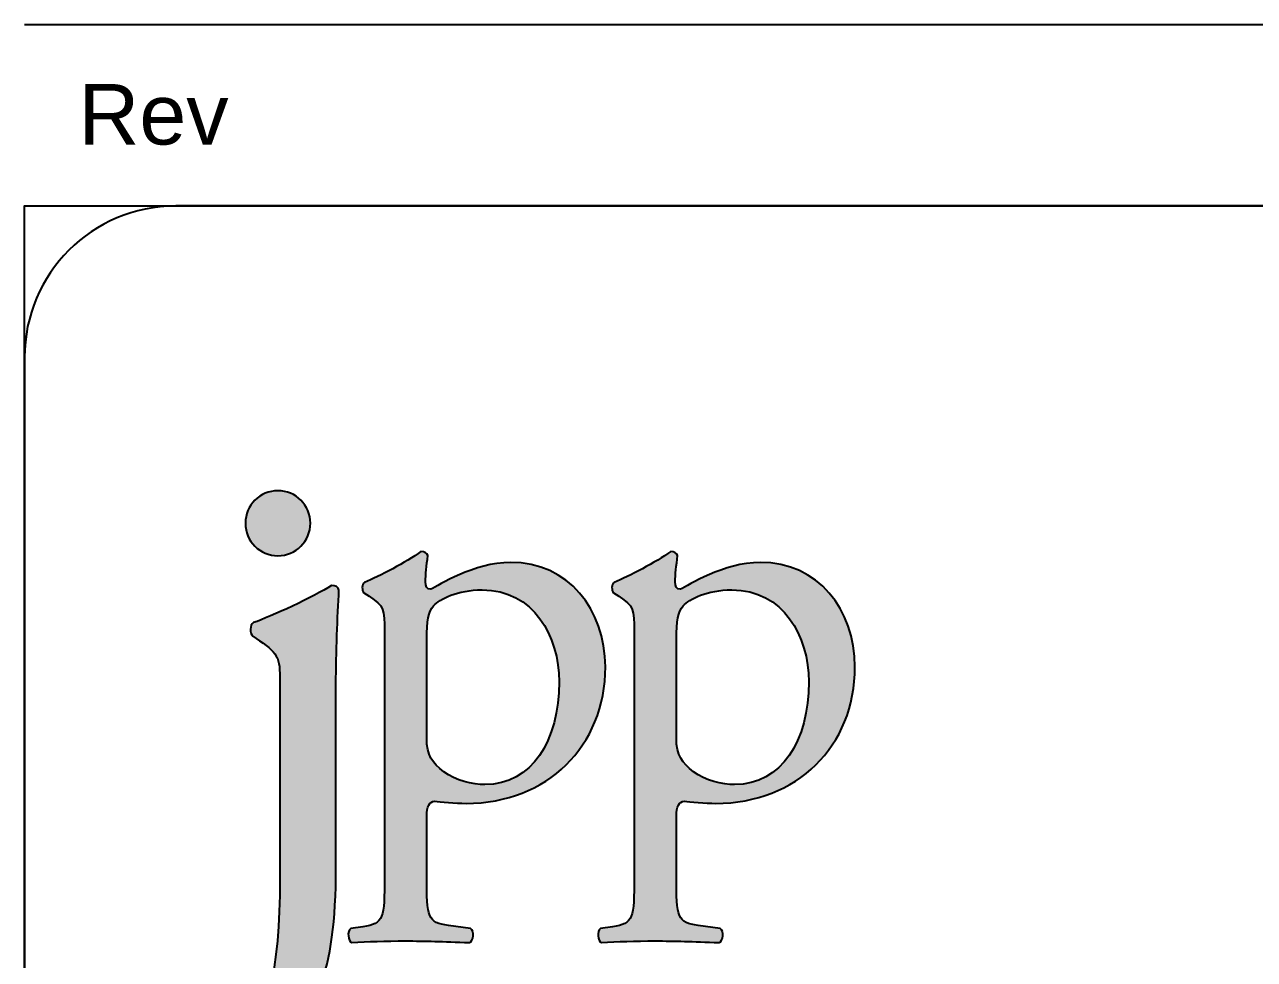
# Paper-space layout 'A1mask' of a CAD drawing. Extents: x 20 to 830, y 20 to 585.
# Drawn here: x 650 to 690.69, y 115.08 to 146 of the extents above; entities that cross this region are included whole.
import ezdxf
from ezdxf.enums import TextEntityAlignment as Align

# ---------------------------------------------------------------- set-up
doc = ezdxf.new("R2010")
doc.units = 0
doc.layers.get('0').update_dxf_attribs({"linetype": 'CONTINUOUS'})
doc.layers.get('Defpoints').update_dxf_attribs({"linetype": 'CONTINUOUS'})
doc.layers.add('JPP_Mask', color=7, linetype='CONTINUOUS')
doc.styles.add('JPP', font='arial.ttf')

# ---------------------------------------------------------------- blocks, each defined once
blk = doc.blocks.new('A1mask')
at = {"true_color": 0x0081c6}
h = blk.add_hatch(color=142, dxfattribs=at)
edge = h.paths.add_edge_path()
edge.add_spline(control_points=[(644.458, 114.504), (644.458, 115.098), (643.976, 115.58), (643.382, 115.58)], knot_values=[3, 3, 3, 3, 4, 4, 4, 4], degree=3, periodic=0)
edge.add_spline(control_points=[(643.382, 115.58), (642.788, 115.58), (642.306, 115.098), (642.306, 114.504)], knot_values=[2, 2, 2, 2, 3, 3, 3, 3], degree=3, periodic=0)
edge.add_spline(control_points=[(642.306, 114.504), (642.306, 113.91), (642.788, 113.428), (643.382, 113.428)], knot_values=[1, 1, 1, 1, 2, 2, 2, 2], degree=3, periodic=0)
edge.add_spline(control_points=[(643.382, 113.428), (643.976, 113.428), (644.458, 113.91), (644.458, 114.504)], knot_values=[0, 0, 0, 0, 1, 1, 1, 1], degree=3, periodic=0)
at = {"true_color": 0x004a91}
h = blk.add_hatch(color=154, dxfattribs=at)
edge = h.paths.add_edge_path()
edge.add_spline(control_points=[(649.609, 105.238), (652.291, 105.238), (654.217, 107.127), (654.217, 109.752)], knot_values=[9, 9, 9, 9, 10, 10, 10, 10], degree=3, periodic=0)
edge.add_spline(control_points=[(654.217, 109.752), (654.217, 111.659), (652.99, 113.208), (651.082, 113.208)], knot_values=[8, 8, 8, 8, 9, 9, 9, 9], degree=3, periodic=0)
edge.add_spline(control_points=[(651.082, 113.208), (649.873, 113.208), (648.684, 112.433), (648.438, 112.32)], knot_values=[7, 7, 7, 7, 8, 8, 8, 8], degree=3, periodic=0)
edge.add_spline(control_points=[(648.438, 112.32), (648.305, 112.32), (648.268, 112.433), (648.268, 112.566)], knot_values=[6, 6, 6, 6, 7, 7, 7, 7], degree=3, periodic=0)
edge.add_spline(control_points=[(648.268, 112.566), (648.268, 112.812), (648.305, 113.095), (648.343, 113.434)], knot_values=[5, 5, 5, 5, 6, 6, 6, 6], degree=3, periodic=0)
edge.add_spline(control_points=[(648.343, 113.434), (648.305, 113.529), (648.23, 113.567), (648.117, 113.567)], knot_values=[4, 4, 4, 4, 5, 5, 5, 5], degree=3, periodic=0)
edge.add_spline(control_points=[(648.117, 113.567), (647.626, 113.208), (646.738, 112.755), (646.247, 112.547)], knot_values=[3, 3, 3, 3, 4, 4, 4, 4], degree=3, periodic=0)
edge.add_spline(control_points=[(646.247, 112.547), (646.153, 112.491), (646.153, 112.283), (646.228, 112.207)], knot_values=[2, 2, 2, 2, 3, 3, 3, 3], degree=3, periodic=0)
edge.add_spline(control_points=[(646.228, 112.207), (646.228, 112.207), (646.398, 112.094), (646.398, 112.094), (646.908, 111.753), (646.908, 111.659), (646.908, 110.923)], knot_values=[0, 0, 0, 0, 1, 1, 1, 2, 2, 2, 2], degree=3, periodic=0)
edge.add_spline(control_points=[(646.908, 110.923), (646.908, 110.923), (646.908, 108.893), (646.908, 106.862)], knot_values=[21.5, 21.5, 21.5, 21.5, 22, 22, 22, 22], degree=3, periodic=0)
edge.add_spline(control_points=[(646.908, 106.862), (646.908, 104.832), (646.908, 102.802), (646.908, 102.802), (646.908, 101.442), (646.889, 101.254), (646.191, 101.159)], knot_values=[20, 20, 20, 20, 20.5, 20.5, 20.5, 21.5, 21.5, 21.5, 21.5], degree=3, periodic=0)
edge.add_spline(control_points=[(646.191, 101.159), (646.191, 101.159), (645.793, 101.102), (645.793, 101.102), (645.661, 101.007), (645.699, 100.686), (645.831, 100.63)], knot_values=[18, 18, 18, 18, 19, 19, 19, 20, 20, 20, 20], degree=3, periodic=0)
edge.add_spline(control_points=[(645.831, 100.63), (646.36, 100.668), (646.927, 100.686), (647.607, 100.686)], knot_values=[17, 17, 17, 17, 18, 18, 18, 18], degree=3, periodic=0)
edge.add_spline(control_points=[(647.607, 100.686), (648.268, 100.686), (648.816, 100.668), (649.722, 100.63)], knot_values=[16, 16, 16, 16, 17, 17, 17, 17], degree=3, periodic=0)
edge.add_spline(control_points=[(649.722, 100.63), (649.854, 100.686), (649.892, 101.007), (649.76, 101.102)], knot_values=[15, 15, 15, 15, 16, 16, 16, 16], degree=3, periodic=0)
edge.add_spline(control_points=[(649.76, 101.102), (649.76, 101.102), (649.023, 101.197), (649.023, 101.197), (648.343, 101.291), (648.305, 101.461), (648.305, 102.802)], knot_values=[13, 13, 13, 13, 14, 14, 14, 15, 15, 15, 15], degree=3, periodic=0)
edge.add_spline(control_points=[(648.305, 102.802), (648.305, 102.802), (648.305, 104.785), (648.305, 104.785), (648.305, 105.181), (648.4, 105.275), (648.57, 105.314)], knot_values=[11, 11, 11, 11, 12, 12, 12, 13, 13, 13, 13], degree=3, periodic=0)
edge.add_spline(control_points=[(648.57, 105.314), (648.74, 105.275), (649.269, 105.238), (649.609, 105.238)], knot_values=[10, 10, 10, 10, 11, 11, 11, 11], degree=3, periodic=0)
edge = h.paths.add_edge_path(flags=16)
edge.add_spline(control_points=[(648.872, 106.277), (648.495, 106.579), (648.305, 106.806), (648.305, 107.41)], knot_values=[0, 0, 0, 0, 1, 1, 1, 1], degree=3, periodic=0)
edge.add_spline(control_points=[(648.305, 107.41), (648.305, 107.41), (648.305, 108.222), (648.305, 109.034)], knot_values=[6.5, 6.5, 6.5, 6.5, 7, 7, 7, 7], degree=3, periodic=0)
edge.add_spline(control_points=[(648.305, 109.034), (648.305, 109.846), (648.305, 110.659), (648.305, 110.659), (648.305, 111.282), (648.362, 111.565), (648.532, 111.773)], knot_values=[5, 5, 5, 5, 5.5, 5.5, 5.5, 6.5, 6.5, 6.5, 6.5], degree=3, periodic=0)
edge.add_spline(control_points=[(648.532, 111.773), (648.74, 111.999), (649.325, 112.301), (650.138, 112.301)], knot_values=[4, 4, 4, 4, 5, 5, 5, 5], degree=3, periodic=0)
edge.add_spline(control_points=[(650.138, 112.301), (651.837, 112.301), (652.687, 110.772), (652.687, 109.261)], knot_values=[3, 3, 3, 3, 4, 4, 4, 4], degree=3, periodic=0)
edge.add_spline(control_points=[(652.687, 109.261), (652.687, 107.297), (651.781, 105.861), (650.232, 105.861)], knot_values=[2, 2, 2, 2, 3, 3, 3, 3], degree=3, periodic=0)
edge.add_spline(control_points=[(650.232, 105.861), (649.835, 105.861), (649.25, 105.994), (648.872, 106.277)], knot_values=[1, 1, 1, 1, 2, 2, 2, 2], degree=3, periodic=0)
h = blk.add_hatch(color=154, dxfattribs=at)
edge = h.paths.add_edge_path()
edge.add_spline(control_points=[(656.568, 102.802), (656.568, 102.802), (656.568, 104.785), (656.568, 104.785), (656.568, 105.181), (656.662, 105.275), (656.832, 105.314)], knot_values=[11, 11, 11, 11, 12, 12, 12, 13, 13, 13, 13], degree=3, periodic=0)
edge.add_spline(control_points=[(656.832, 105.314), (657.002, 105.275), (657.531, 105.238), (657.871, 105.238)], knot_values=[10, 10, 10, 10, 11, 11, 11, 11], degree=3, periodic=0)
edge.add_spline(control_points=[(657.871, 105.238), (660.553, 105.238), (662.478, 107.127), (662.478, 109.752)], knot_values=[9, 9, 9, 9, 10, 10, 10, 10], degree=3, periodic=0)
edge.add_spline(control_points=[(662.478, 109.752), (662.478, 111.659), (661.251, 113.208), (659.344, 113.208)], knot_values=[8, 8, 8, 8, 9, 9, 9, 9], degree=3, periodic=0)
edge.add_spline(control_points=[(659.344, 113.208), (658.135, 113.208), (656.945, 112.433), (656.7, 112.32)], knot_values=[7, 7, 7, 7, 8, 8, 8, 8], degree=3, periodic=0)
edge.add_spline(control_points=[(656.7, 112.32), (656.568, 112.32), (656.53, 112.433), (656.53, 112.566)], knot_values=[6, 6, 6, 6, 7, 7, 7, 7], degree=3, periodic=0)
edge.add_spline(control_points=[(656.53, 112.566), (656.53, 112.812), (656.568, 113.095), (656.605, 113.434)], knot_values=[5, 5, 5, 5, 6, 6, 6, 6], degree=3, periodic=0)
edge.add_spline(control_points=[(656.605, 113.434), (656.568, 113.529), (656.492, 113.567), (656.379, 113.567)], knot_values=[4, 4, 4, 4, 5, 5, 5, 5], degree=3, periodic=0)
edge.add_spline(control_points=[(656.379, 113.567), (655.888, 113.208), (655, 112.755), (654.509, 112.547)], knot_values=[3, 3, 3, 3, 4, 4, 4, 4], degree=3, periodic=0)
edge.add_spline(control_points=[(654.509, 112.547), (654.414, 112.491), (654.414, 112.283), (654.49, 112.207)], knot_values=[2, 2, 2, 2, 3, 3, 3, 3], degree=3, periodic=0)
edge.add_spline(control_points=[(654.49, 112.207), (654.49, 112.207), (654.66, 112.094), (654.66, 112.094), (655.17, 111.753), (655.17, 111.659), (655.17, 110.923)], knot_values=[0, 0, 0, 0, 1, 1, 1, 2, 2, 2, 2], degree=3, periodic=0)
edge.add_spline(control_points=[(655.17, 110.923), (655.17, 110.923), (655.17, 108.893), (655.17, 106.862)], knot_values=[21.5, 21.5, 21.5, 21.5, 22, 22, 22, 22], degree=3, periodic=0)
edge.add_spline(control_points=[(655.17, 106.862), (655.17, 104.832), (655.17, 102.802), (655.17, 102.802), (655.17, 101.442), (655.151, 101.254), (654.452, 101.159)], knot_values=[20, 20, 20, 20, 20.5, 20.5, 20.5, 21.5, 21.5, 21.5, 21.5], degree=3, periodic=0)
edge.add_spline(control_points=[(654.452, 101.159), (654.452, 101.159), (654.056, 101.102), (654.056, 101.102), (653.923, 101.007), (653.961, 100.686), (654.093, 100.63)], knot_values=[18, 18, 18, 18, 19, 19, 19, 20, 20, 20, 20], degree=3, periodic=0)
edge.add_spline(control_points=[(654.093, 100.63), (654.622, 100.668), (655.189, 100.686), (655.869, 100.686)], knot_values=[17, 17, 17, 17, 18, 18, 18, 18], degree=3, periodic=0)
edge.add_spline(control_points=[(655.869, 100.686), (656.53, 100.686), (657.078, 100.668), (657.984, 100.63)], knot_values=[16, 16, 16, 16, 17, 17, 17, 17], degree=3, periodic=0)
edge.add_spline(control_points=[(657.984, 100.63), (658.116, 100.686), (658.154, 101.007), (658.022, 101.102)], knot_values=[15, 15, 15, 15, 16, 16, 16, 16], degree=3, periodic=0)
edge.add_spline(control_points=[(658.022, 101.102), (658.022, 101.102), (657.285, 101.197), (657.285, 101.197), (656.605, 101.291), (656.568, 101.461), (656.568, 102.802)], knot_values=[13, 13, 13, 13, 14, 14, 14, 15, 15, 15, 15], degree=3, periodic=0)
edge = h.paths.add_edge_path(flags=16)
edge.add_spline(control_points=[(657.134, 106.277), (656.757, 106.579), (656.568, 106.806), (656.568, 107.41)], knot_values=[0, 0, 0, 0, 1, 1, 1, 1], degree=3, periodic=0)
edge.add_spline(control_points=[(656.568, 107.41), (656.568, 107.41), (656.568, 108.222), (656.568, 109.034)], knot_values=[6.5, 6.5, 6.5, 6.5, 7, 7, 7, 7], degree=3, periodic=0)
edge.add_spline(control_points=[(656.568, 109.034), (656.568, 109.846), (656.568, 110.659), (656.568, 110.659), (656.568, 111.282), (656.624, 111.565), (656.794, 111.773)], knot_values=[5, 5, 5, 5, 5.5, 5.5, 5.5, 6.5, 6.5, 6.5, 6.5], degree=3, periodic=0)
edge.add_spline(control_points=[(656.794, 111.773), (657.002, 111.999), (657.587, 112.301), (658.399, 112.301)], knot_values=[4, 4, 4, 4, 5, 5, 5, 5], degree=3, periodic=0)
edge.add_spline(control_points=[(658.399, 112.301), (660.099, 112.301), (660.949, 110.772), (660.949, 109.261)], knot_values=[3, 3, 3, 3, 4, 4, 4, 4], degree=3, periodic=0)
edge.add_spline(control_points=[(660.949, 109.261), (660.949, 107.297), (660.043, 105.861), (658.494, 105.861)], knot_values=[2, 2, 2, 2, 3, 3, 3, 3], degree=3, periodic=0)
edge.add_spline(control_points=[(658.494, 105.861), (658.097, 105.861), (657.512, 105.994), (657.134, 106.277)], knot_values=[1, 1, 1, 1, 2, 2, 2, 2], degree=3, periodic=0)
h = blk.add_hatch(color=154, dxfattribs=at)
edge = h.paths.add_edge_path()
edge.add_spline(control_points=[(645.303, 103.126), (645.303, 103.126), (645.303, 109.188), (645.303, 109.188), (645.303, 110.215), (645.353, 111.417), (645.403, 112.294)], knot_values=[5, 5, 5, 5, 6, 6, 6, 7, 7, 7, 7], degree=3, periodic=0)
edge.add_spline(control_points=[(645.403, 112.294), (645.378, 112.394), (645.278, 112.445), (645.153, 112.445)], knot_values=[4, 4, 4, 4, 5, 5, 5, 5], degree=3, periodic=0)
edge.add_spline(control_points=[(645.153, 112.445), (644.577, 112.069), (643.149, 111.417), (642.573, 111.217)], knot_values=[3, 3, 3, 3, 4, 4, 4, 4], degree=3, periodic=0)
edge.add_spline(control_points=[(642.573, 111.217), (642.447, 111.141), (642.447, 110.866), (642.548, 110.766)], knot_values=[2, 2, 2, 2, 3, 3, 3, 3], degree=3, periodic=0)
edge.add_spline(control_points=[(642.548, 110.766), (642.548, 110.766), (642.773, 110.616), (642.773, 110.616), (643.45, 110.165), (643.45, 110.04), (643.45, 109.063)], knot_values=[0, 0, 0, 0, 1, 1, 1, 2, 2, 2, 2], degree=3, periodic=0)
edge.add_spline(control_points=[(643.45, 109.063), (643.45, 109.063), (643.45, 107.485), (643.45, 105.907)], knot_values=[12.5, 12.5, 12.5, 12.5, 13, 13, 13, 13], degree=3, periodic=0)
edge.add_spline(control_points=[(643.45, 105.907), (643.45, 104.329), (643.45, 102.75), (643.45, 102.75), (643.45, 99.695), (642.999, 97.891), (642.097, 96.84)], knot_values=[11, 11, 11, 11, 11.5, 11.5, 11.5, 12.5, 12.5, 12.5, 12.5], degree=3, periodic=0)
edge.add_spline(control_points=[(642.097, 96.84), (641.746, 96.439), (641.27, 96.037), (640.618, 95.712)], knot_values=[10, 10, 10, 10, 11, 11, 11, 11], degree=3, periodic=0)
edge.add_spline(control_points=[(640.618, 95.712), (640.519, 95.462), (640.669, 95.186), (640.97, 95.136)], knot_values=[9, 9, 9, 9, 10, 10, 10, 10], degree=3, periodic=0)
edge.add_spline(control_points=[(640.97, 95.136), (642.698, 96.213), (644.025, 97.416), (644.777, 99.219)], knot_values=[8, 8, 8, 8, 9, 9, 9, 9], degree=3, periodic=0)
edge.add_spline(control_points=[(644.777, 99.219), (645.128, 100.07), (645.303, 101.323), (645.303, 103.126)], knot_values=[7, 7, 7, 7, 8, 8, 8, 8], degree=3, periodic=0)
at = {"color": 154, "true_color": 0x004a91}
for p, q in [((810, 125), (640, 125)), ((635, 120), (635, 10))]:
    blk.add_line(p, q, dxfattribs=at)
blk.add_arc((640, 120), 5, 90, 180, dxfattribs=at)
at = {"layer": 'Defpoints'}
blk.add_lwpolyline([(635, 5), (635, 125), (815, 125)], dxfattribs=at)
at = {"layer": 'Defpoints', "color": 142, "true_color": 0x0081c6}
blk.add_open_spline([(644.458, 114.504), (644.458, 113.91), (643.976, 113.428), (643.382, 113.428), (642.788, 113.428), (642.306, 113.91), (642.306, 114.504), (642.306, 115.098), (642.788, 115.58), (643.382, 115.58), (643.976, 115.58), (644.458, 115.098), (644.458, 114.504)], degree=3, knots=[0, 0, 0, 0, 1, 1, 1, 2, 2, 2, 3, 3, 3, 4, 4, 4, 4], dxfattribs=at)
at = {"layer": 'Defpoints', "color": 154, "true_color": 0x004a91}
for points, knots in [([(646.908, 110.923), (646.908, 111.659), (646.908, 111.753), (646.398, 112.094), (646.398, 112.094), (646.228, 112.207), (646.228, 112.207), (646.153, 112.283), (646.153, 112.491), (646.247, 112.547), (646.738, 112.755), (647.626, 113.208), (648.117, 113.567), (648.23, 113.567), (648.305, 113.529), (648.343, 113.434), (648.305, 113.095), (648.268, 112.812), (648.268, 112.566), (648.268, 112.433), (648.305, 112.32), (648.438, 112.32), (648.684, 112.433), (649.873, 113.208), (651.082, 113.208), (652.99, 113.208), (654.217, 111.659), (654.217, 109.752), (654.217, 107.127), (652.291, 105.238), (649.609, 105.238), (649.269, 105.238), (648.74, 105.275), (648.57, 105.314), (648.4, 105.275), (648.305, 105.181), (648.305, 104.785), (648.305, 104.785), (648.305, 102.802), (648.305, 102.802), (648.305, 101.461), (648.343, 101.291), (649.023, 101.197), (649.023, 101.197), (649.76, 101.102), (649.76, 101.102), (649.892, 101.007), (649.854, 100.686), (649.722, 100.63), (648.816, 100.668), (648.268, 100.686), (647.607, 100.686), (646.927, 100.686), (646.36, 100.668), (645.831, 100.63), (645.699, 100.686), (645.661, 101.007), (645.793, 101.102), (645.793, 101.102), (646.191, 101.159), (646.191, 101.159), (646.889, 101.254), (646.908, 101.442), (646.908, 102.802), (646.908, 102.802), (646.908, 110.923), (646.908, 110.923)], [0, 0, 0, 0, 1, 1, 1, 2, 2, 2, 3, 3, 3, 4, 4, 4, 5, 5, 5, 6, 6, 6, 7, 7, 7, 8, 8, 8, 9, 9, 9, 10, 10, 10, 11, 11, 11, 12, 12, 12, 13, 13, 13, 14, 14, 14, 15, 15, 15, 16, 16, 16, 17, 17, 17, 18, 18, 18, 19, 19, 19, 20, 20, 20, 21, 21, 21, 22, 22, 22, 22]), ([(655.17, 110.923), (655.17, 111.659), (655.17, 111.753), (654.66, 112.094), (654.66, 112.094), (654.49, 112.207), (654.49, 112.207), (654.414, 112.283), (654.414, 112.491), (654.509, 112.547), (655, 112.755), (655.888, 113.208), (656.379, 113.567), (656.492, 113.567), (656.568, 113.529), (656.605, 113.434), (656.568, 113.095), (656.53, 112.812), (656.53, 112.566), (656.53, 112.433), (656.568, 112.32), (656.7, 112.32), (656.945, 112.433), (658.135, 113.208), (659.344, 113.208), (661.251, 113.208), (662.478, 111.659), (662.478, 109.752), (662.478, 107.127), (660.553, 105.238), (657.871, 105.238), (657.531, 105.238), (657.002, 105.275), (656.832, 105.314), (656.662, 105.275), (656.568, 105.181), (656.568, 104.785), (656.568, 104.785), (656.568, 102.802), (656.568, 102.802), (656.568, 101.461), (656.605, 101.291), (657.285, 101.197), (657.285, 101.197), (658.022, 101.102), (658.022, 101.102), (658.154, 101.007), (658.116, 100.686), (657.984, 100.63), (657.078, 100.668), (656.53, 100.686), (655.869, 100.686), (655.189, 100.686), (654.622, 100.668), (654.093, 100.63), (653.961, 100.686), (653.923, 101.007), (654.056, 101.102), (654.056, 101.102), (654.452, 101.159), (654.452, 101.159), (655.151, 101.254), (655.17, 101.442), (655.17, 102.802), (655.17, 102.802), (655.17, 110.923), (655.17, 110.923)], [0, 0, 0, 0, 1, 1, 1, 2, 2, 2, 3, 3, 3, 4, 4, 4, 5, 5, 5, 6, 6, 6, 7, 7, 7, 8, 8, 8, 9, 9, 9, 10, 10, 10, 11, 11, 11, 12, 12, 12, 13, 13, 13, 14, 14, 14, 15, 15, 15, 16, 16, 16, 17, 17, 17, 18, 18, 18, 19, 19, 19, 20, 20, 20, 21, 21, 21, 22, 22, 22, 22]), ([(643.45, 109.063), (643.45, 110.04), (643.45, 110.165), (642.773, 110.616), (642.773, 110.616), (642.548, 110.766), (642.548, 110.766), (642.447, 110.866), (642.447, 111.141), (642.573, 111.217), (643.149, 111.417), (644.577, 112.069), (645.153, 112.445), (645.278, 112.445), (645.378, 112.394), (645.403, 112.294), (645.353, 111.417), (645.303, 110.215), (645.303, 109.188), (645.303, 109.188), (645.303, 103.126), (645.303, 103.126), (645.303, 101.323), (645.128, 100.07), (644.777, 99.219), (644.025, 97.416), (642.698, 96.213), (640.97, 95.136), (640.669, 95.186), (640.519, 95.462), (640.618, 95.712), (641.27, 96.037), (641.746, 96.439), (642.097, 96.84), (642.999, 97.891), (643.45, 99.695), (643.45, 102.75), (643.45, 102.75), (643.45, 109.063), (643.45, 109.063)], [0, 0, 0, 0, 1, 1, 1, 2, 2, 2, 3, 3, 3, 4, 4, 4, 5, 5, 5, 6, 6, 6, 7, 7, 7, 8, 8, 8, 9, 9, 9, 10, 10, 10, 11, 11, 11, 12, 12, 12, 13, 13, 13, 13]), ([(648.305, 107.41), (648.305, 106.806), (648.495, 106.579), (648.872, 106.277), (649.25, 105.994), (649.835, 105.861), (650.232, 105.861), (651.781, 105.861), (652.687, 107.297), (652.687, 109.261), (652.687, 110.772), (651.837, 112.301), (650.138, 112.301), (649.325, 112.301), (648.74, 111.999), (648.532, 111.773), (648.362, 111.565), (648.305, 111.282), (648.305, 110.659), (648.305, 110.659), (648.305, 107.41), (648.305, 107.41)], [0, 0, 0, 0, 1, 1, 1, 2, 2, 2, 3, 3, 3, 4, 4, 4, 5, 5, 5, 6, 6, 6, 7, 7, 7, 7]), ([(656.568, 107.41), (656.568, 106.806), (656.757, 106.579), (657.134, 106.277), (657.512, 105.994), (658.097, 105.861), (658.494, 105.861), (660.043, 105.861), (660.949, 107.297), (660.949, 109.261), (660.949, 110.772), (660.099, 112.301), (658.399, 112.301), (657.587, 112.301), (657.002, 111.999), (656.794, 111.773), (656.624, 111.565), (656.568, 111.282), (656.568, 110.659), (656.568, 110.659), (656.568, 107.41), (656.568, 107.41)], [0, 0, 0, 0, 1, 1, 1, 2, 2, 2, 3, 3, 3, 4, 4, 4, 5, 5, 5, 6, 6, 6, 7, 7, 7, 7])]:
    blk.add_open_spline(points, degree=3, knots=knots, dxfattribs=at)
at = {"color": 7, "style": 'JPP'}
for tag, p in [('Client', (748, 120)), ('Project1', (748, 95)), ('Project2', (748, 87.5)), ('Project3', (748, 80)), ('Title1', (748, 62.5)), ('Title2', (748, 55)), ('Title3', (748, 47.5)), ('Status', (640, 12.5))]:
    blk.add_attdef(tag, text='', height=3.5, dxfattribs=at).set_placement(p, align=Align.MIDDLE_LEFT)
at = {"color": 2, "style": 'JPP'}
for tag, p in [('Scale', (667.5, 30)), ('Drawn', (712.5, 30)), ('Checked', (757.5, 30)), ('Date', (802.5, 30))]:
    blk.add_attdef(tag, text='', height=2, dxfattribs=at).set_placement(p, align=Align.MIDDLE_CENTER)
at = {"color": 6, "style": 'JPP'}
for tag, p in [('Ref', (730, 12.5)), ('DrgNo.', (772, 12.5))]:
    blk.add_attdef(tag, text='', height=4, dxfattribs=at).set_placement(p, align=Align.MIDDLE_LEFT)
blk.add_attdef('Rev', text='', height=4, dxfattribs=at).set_placement((806.275, 12.5), align=Align.MIDDLE_CENTER)
blk = doc.blocks.new('A0A1revisionblock')
at = {"layer": 'Defpoints'}
for p, q in [((0, 6), (180, 6)), ((0, 0), (180, 0))]:
    blk.add_line(p, q, dxfattribs=at)
at = {"color": 2, "style": 'JPP'}
blk.add_text('Rev', height=2, dxfattribs=at).set_placement((1.78, 2.033))
at = {"color": 2, "style": 'JPP', "flags": 8}
for tag, p in [('RevChecked', (148.025, 2)), ('RevLetter', (7.525, 2)), ('RevNote_001', (12.739, 1.999)), ('RevBy', (127.525, 2)), ('RevDate', (164.025, 2))]:
    blk.add_attdef(tag, p, '', height=2, dxfattribs=at)

psp = doc.layouts.new('A1mask')

# ---------------------------------------------------------------- block references
psp.add_blockref('A0A1revisionblock', (650, 140))
at = {"layer": 'JPP_Mask'}
psp.add_blockref('A1mask', (15, 15), dxfattribs=at)

doc.saveas('drawing.dxf')
